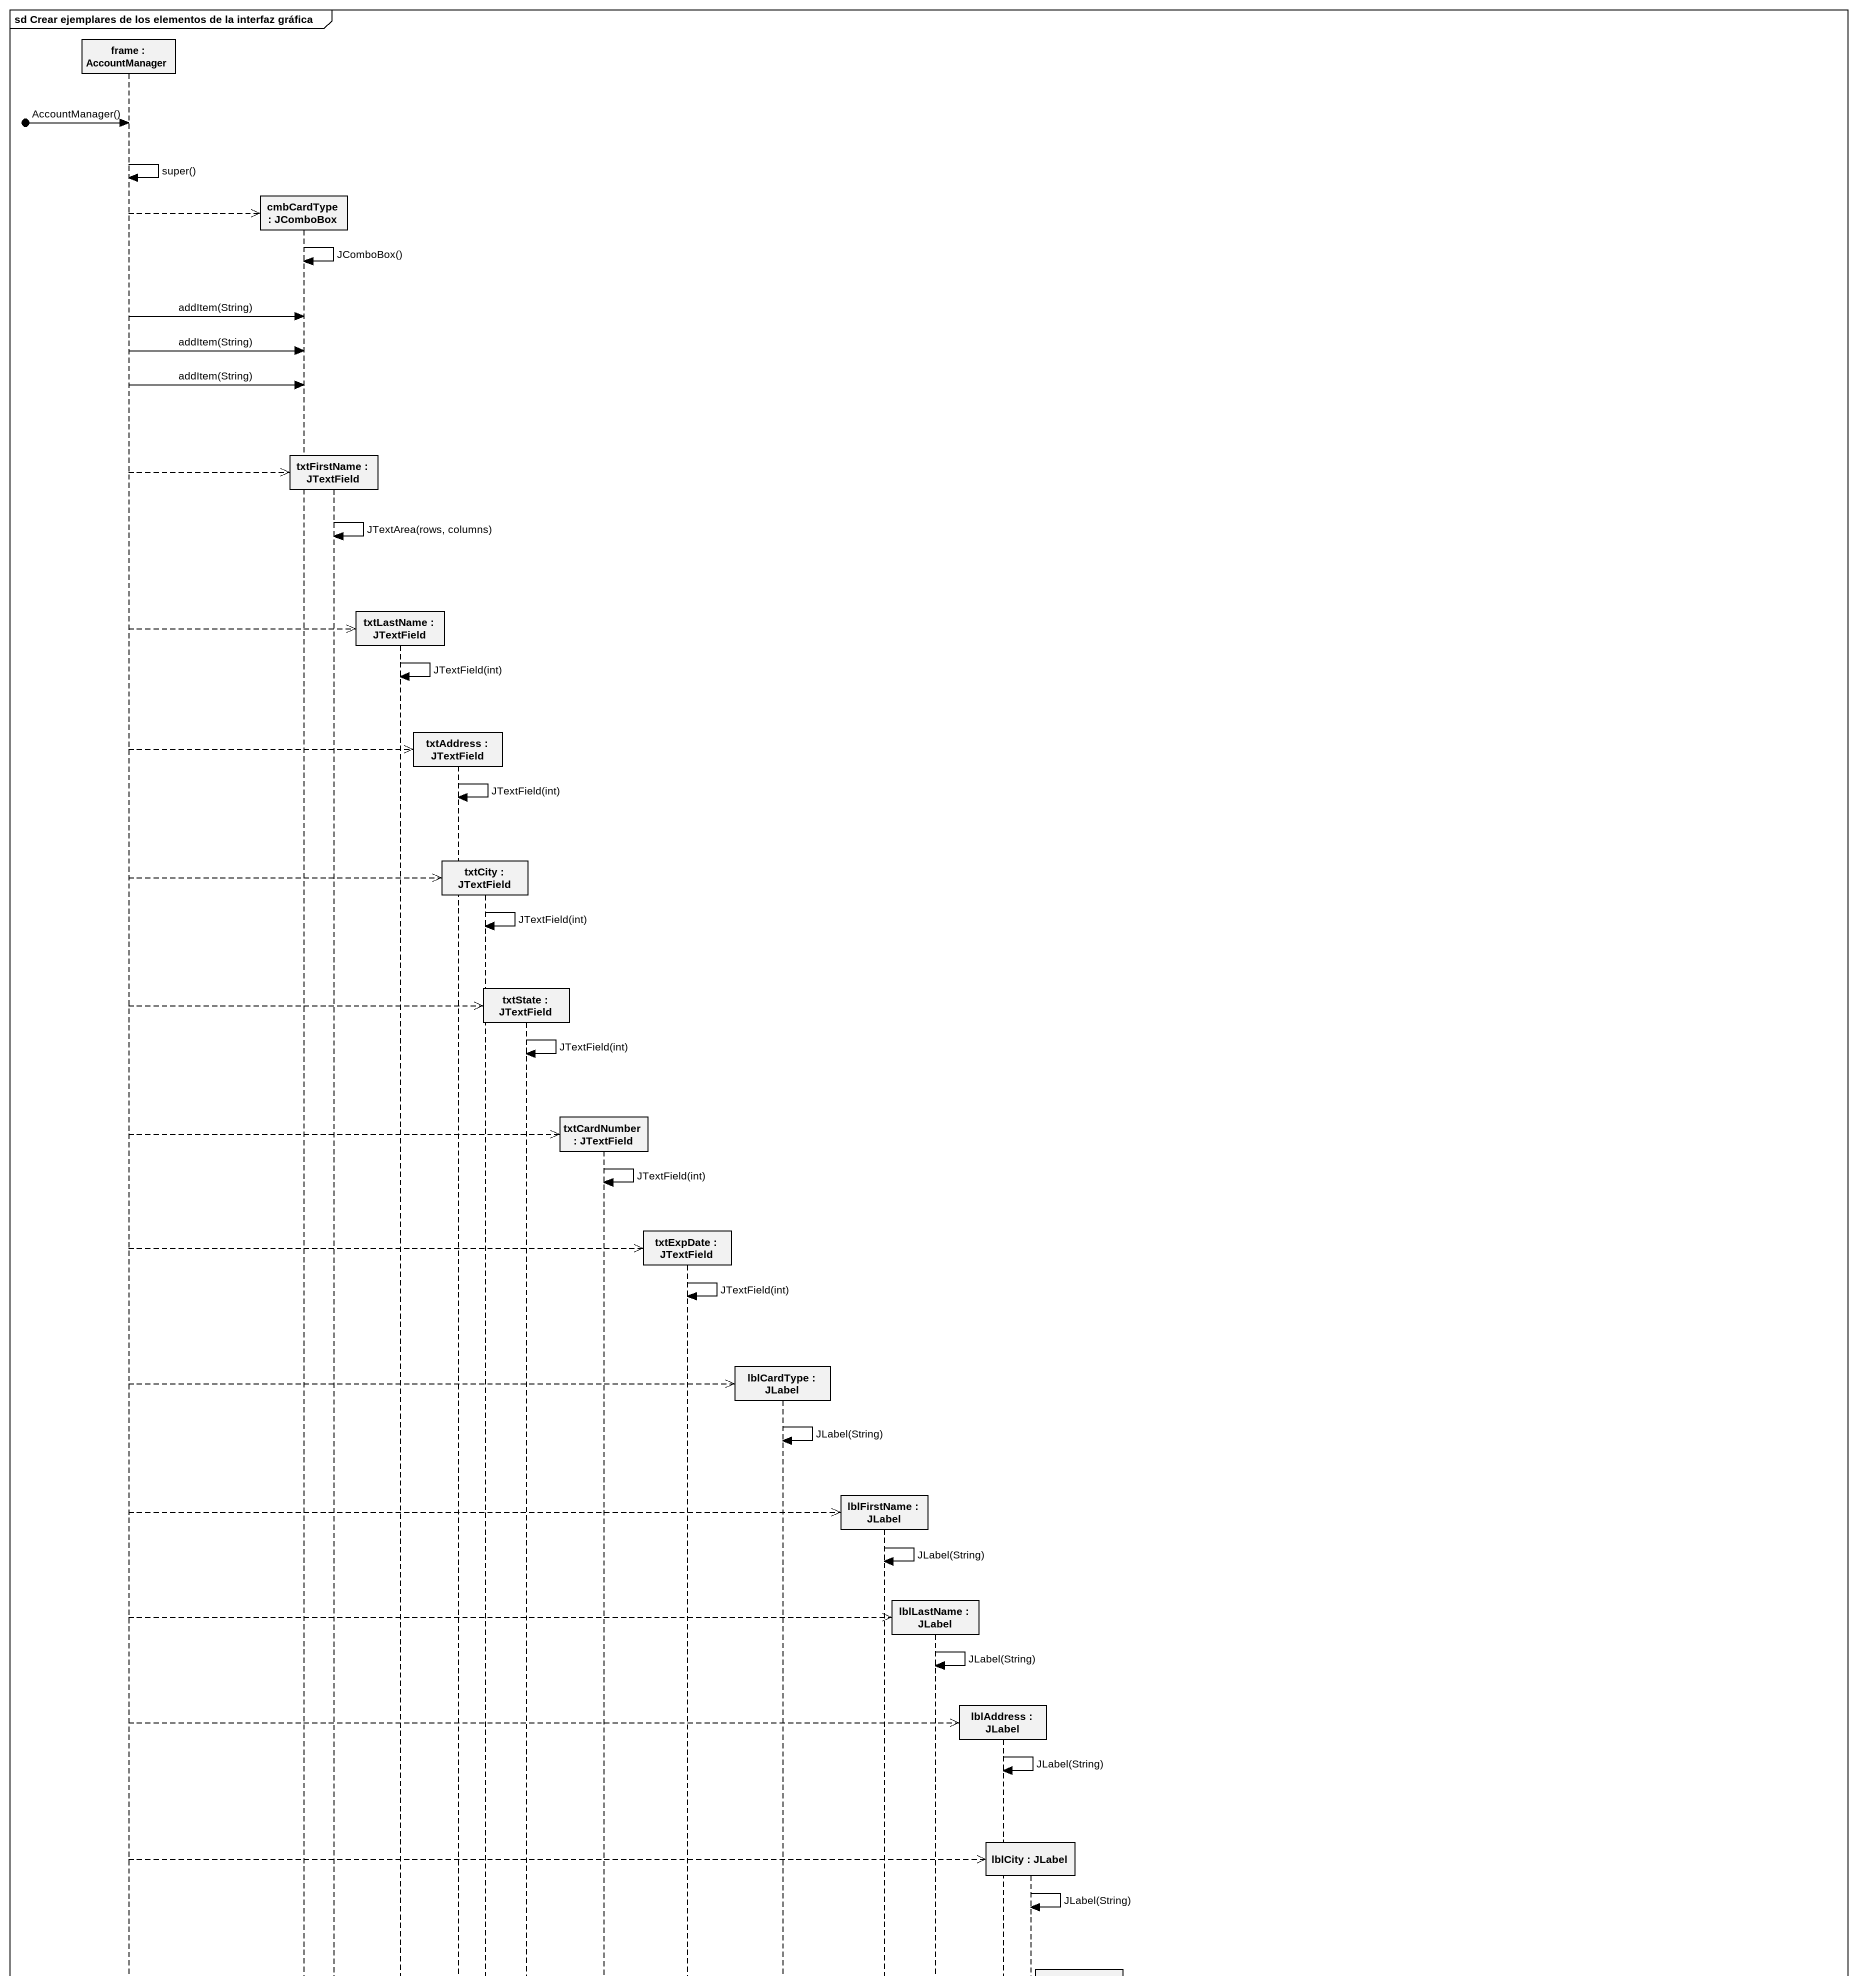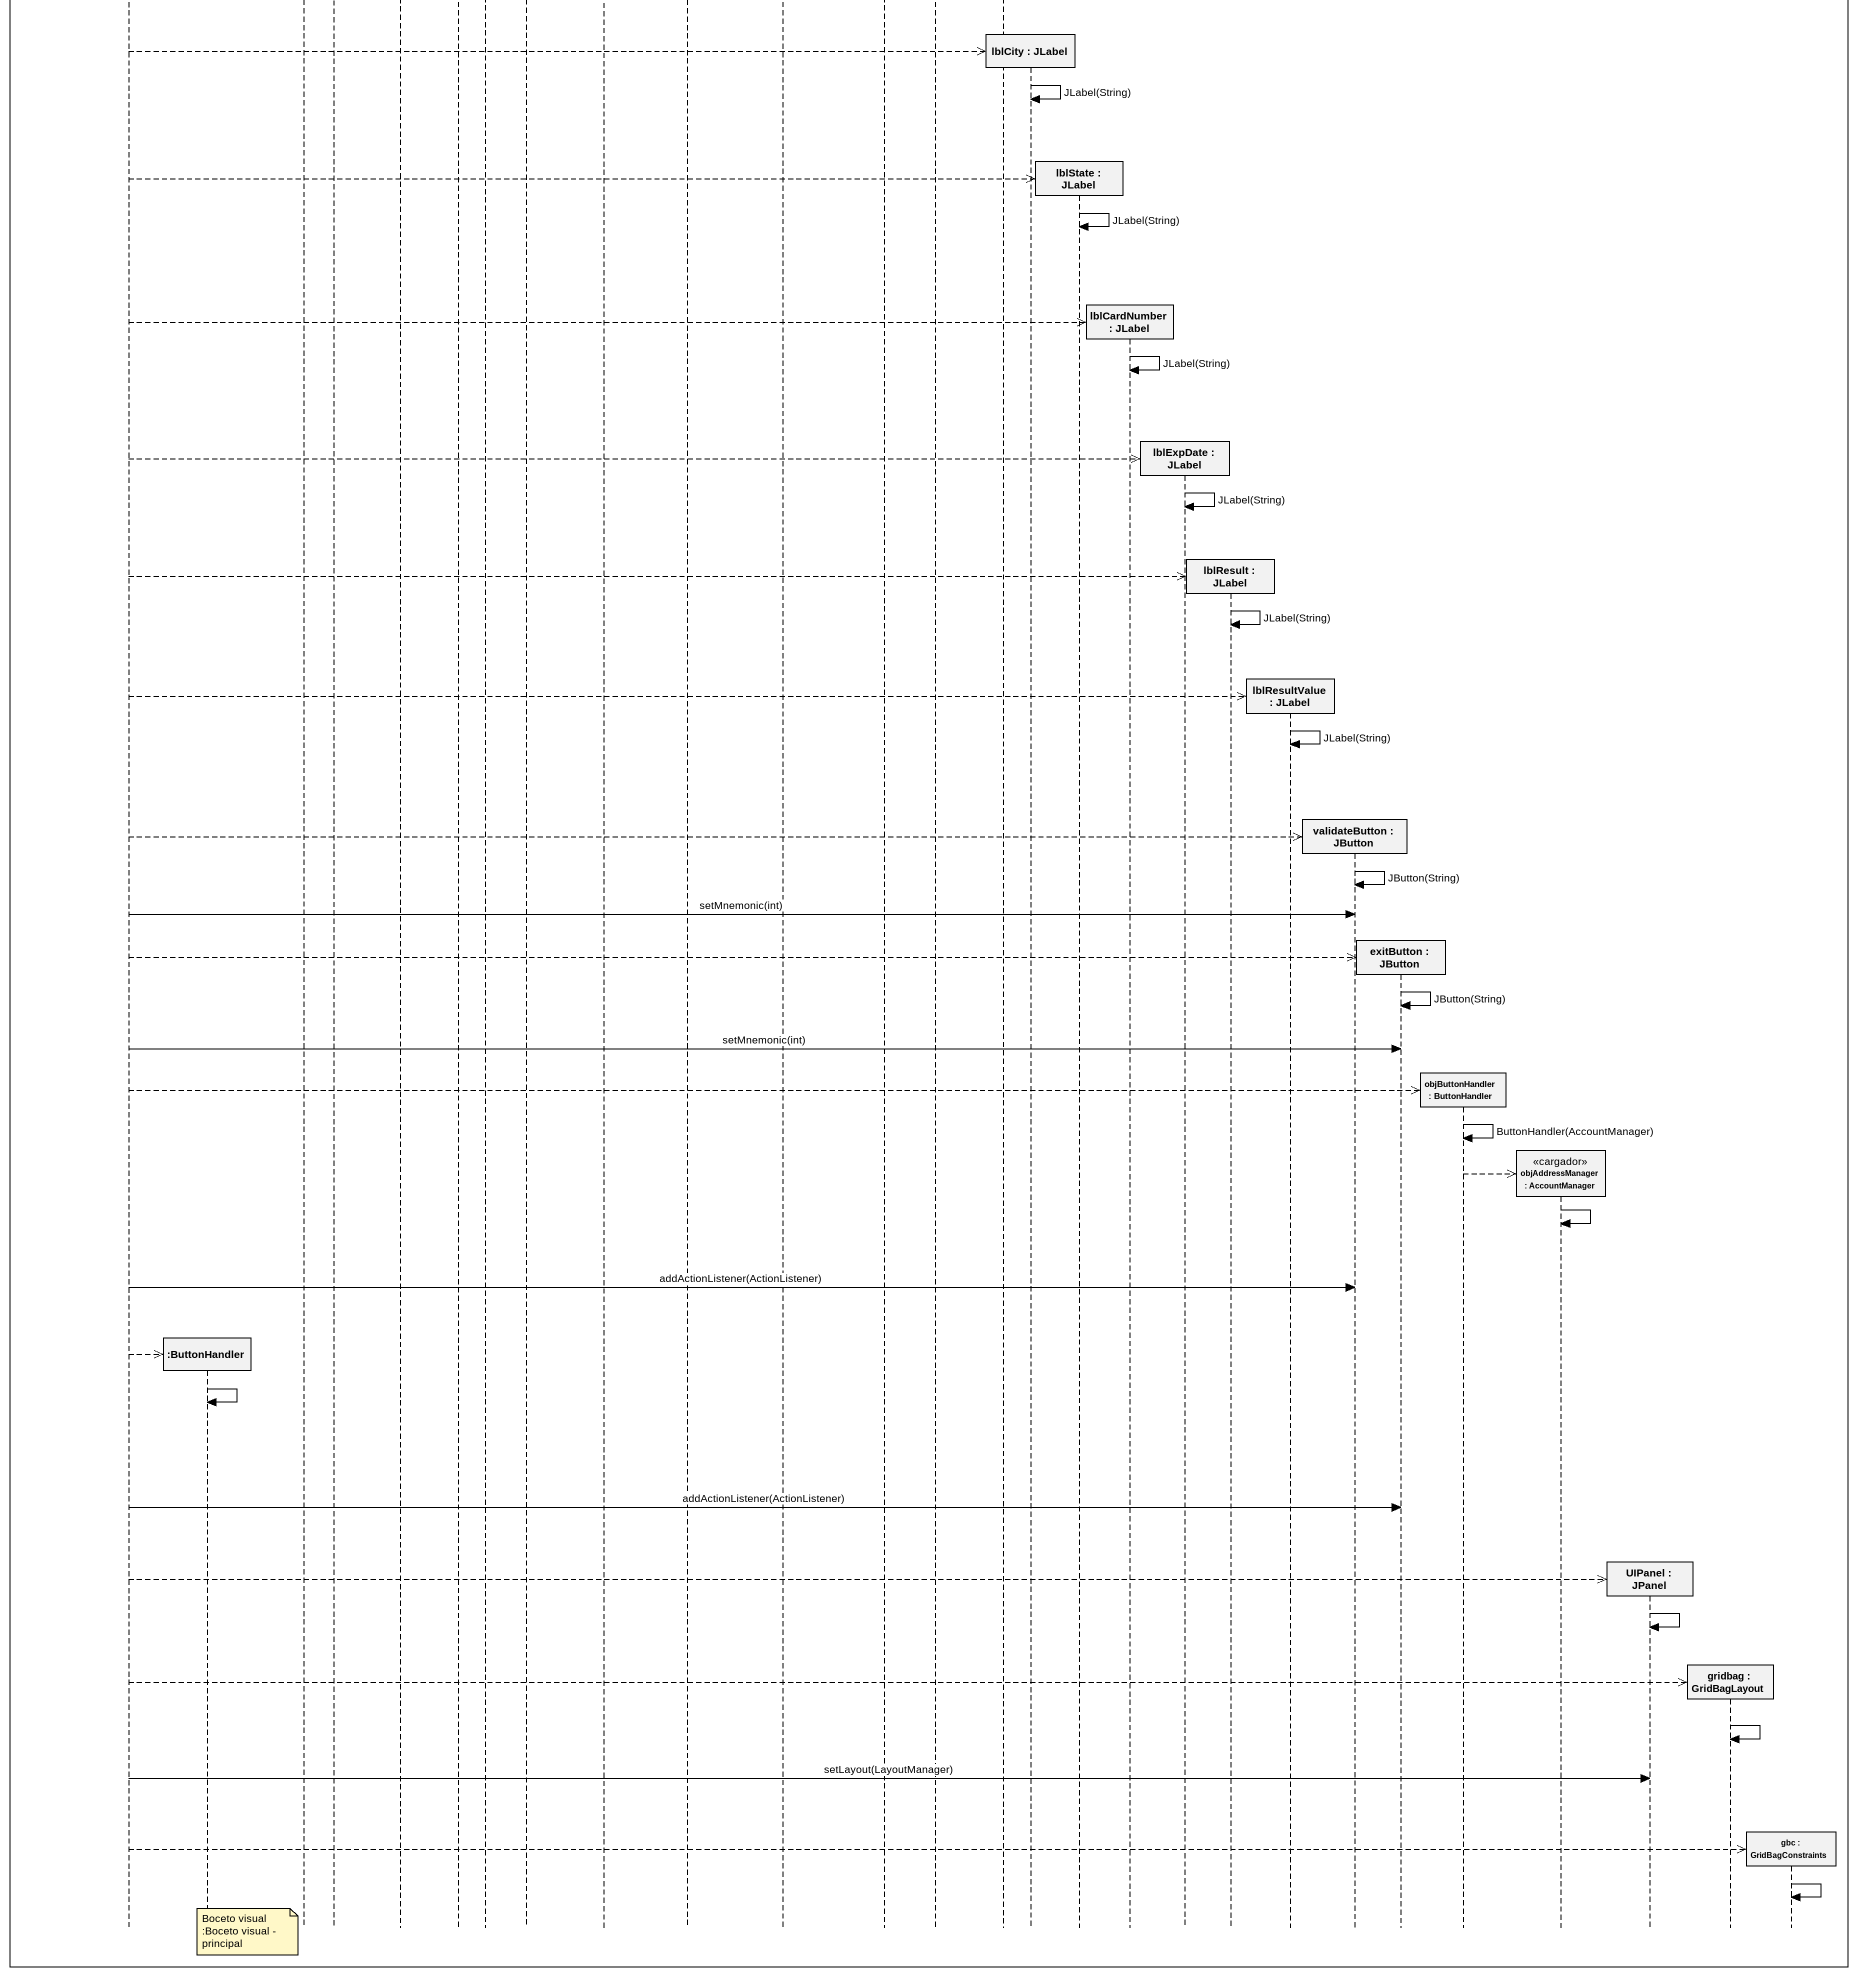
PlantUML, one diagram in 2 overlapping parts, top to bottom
@startuml
mainframe sd Crear ejemplares de los elementos de la interfaz gráfica
hide footbox
participant "frame : AccountManager" as frame_
participant ":ButtonHandler" as ButtonHandler
participant "cmbCardType : JComboBox" as cmbCardType
participant "txtFirstName : JTextField" as txtFirstName
participant "txtLastName : JTextField" as txtLastName
participant "txtAddress : JTextField" as txtAddress
participant "txtCity : JTextField" as txtCity
participant "txtState : JTextField" as txtState
participant "txtCardNumber : JTextField" as txtCardNumber
participant "txtExpDate : JTextField" as txtExpDate
participant "lblCardType : JLabel" as lblCardType
participant "lblFirstName : JLabel" as lblFirstName
participant "lblLastName : JLabel" as lblLastName
participant "lblAddress : JLabel" as lblAddress
participant "lblCity : JLabel" as lblCity
participant "lblState : JLabel" as lblState
participant "lblCardNumber : JLabel" as lblCardNumber
participant "lblExpDate : JLabel" as lblExpDate
participant "lblResult : JLabel" as lblResult
participant "lblResultValue : JLabel" as lblResultValue
participant "validateButton : JButton" as validateButton
participant "exitButton : JButton" as exitButton
participant "objButtonHandler : ButtonHandler" as objButtonHandler
participant "objAddressManager : AccountManager" as objAddressManager <<cargador>>
participant "UIPanel : JPanel" as UIPanel
participant "gridbag : GridBagLayout" as gridbag
participant "gbc : GridBagConstraints" as gbc

[o-> frame_ : AccountManager()
frame_ -> frame_ : super()
frame_ -->> cmbCardType **
cmbCardType -> cmbCardType : JComboBox()
frame_ -> cmbCardType : addItem(String)
frame_ -> cmbCardType : addItem(String)
frame_ -> cmbCardType : addItem(String)
frame_ -->> txtFirstName **
txtFirstName -> txtFirstName : JTextArea(rows, columns)
frame_ -->> txtLastName **
txtLastName -> txtLastName : JTextField(int)
frame_ -->> txtAddress **
txtAddress -> txtAddress : JTextField(int)
frame_ -->> txtCity **
txtCity -> txtCity : JTextField(int)
frame_ -->> txtState **
txtState -> txtState : JTextField(int)
frame_ -->> txtCardNumber **
txtCardNumber -> txtCardNumber : JTextField(int)
frame_ -->> txtExpDate **
txtExpDate -> txtExpDate : JTextField(int)
frame_ -->> lblCardType **
lblCardType -> lblCardType : JLabel(String)
frame_ -->> lblFirstName **
lblFirstName -> lblFirstName : JLabel(String)
frame_ -->> lblLastName **
lblLastName -> lblLastName : JLabel(String)
frame_ -->> lblAddress **
lblAddress -> lblAddress : JLabel(String)
frame_ -->> lblCity **
lblCity -> lblCity : JLabel(String)
frame_ -->> lblState **
lblState -> lblState : JLabel(String)
frame_ -->> lblCardNumber **
lblCardNumber -> lblCardNumber : JLabel(String)
frame_ -->> lblExpDate **
lblExpDate -> lblExpDate : JLabel(String)
frame_ -->> lblResult **
lblResult -> lblResult : JLabel(String)
frame_ -->> lblResultValue **
lblResultValue -> lblResultValue : JLabel(String)
frame_ -->> validateButton **
validateButton -> validateButton : JButton(String)
frame_ -> validateButton : setMnemonic(int)
frame_ -->> exitButton **
exitButton -> exitButton : JButton(String)
frame_ -> exitButton : setMnemonic(int)
frame_ -->> objButtonHandler **
objButtonHandler -> objButtonHandler : ButtonHandler(AccountManager)
objButtonHandler -->> objAddressManager **
objAddressManager -> objAddressManager
frame_ -> validateButton : addActionListener(ActionListener)
frame_ -->> ButtonHandler **
ButtonHandler -> ButtonHandler
frame_ -> exitButton : addActionListener(ActionListener)
frame_ -->> UIPanel **
UIPanel -> UIPanel
frame_ -->> gridbag **
gridbag -> gridbag
frame_ -> UIPanel : setLayout(LayoutManager)
frame_ -->> gbc **
gbc -> gbc
note over ButtonHandler : Boceto visual :Boceto visual - principal
@enduml
